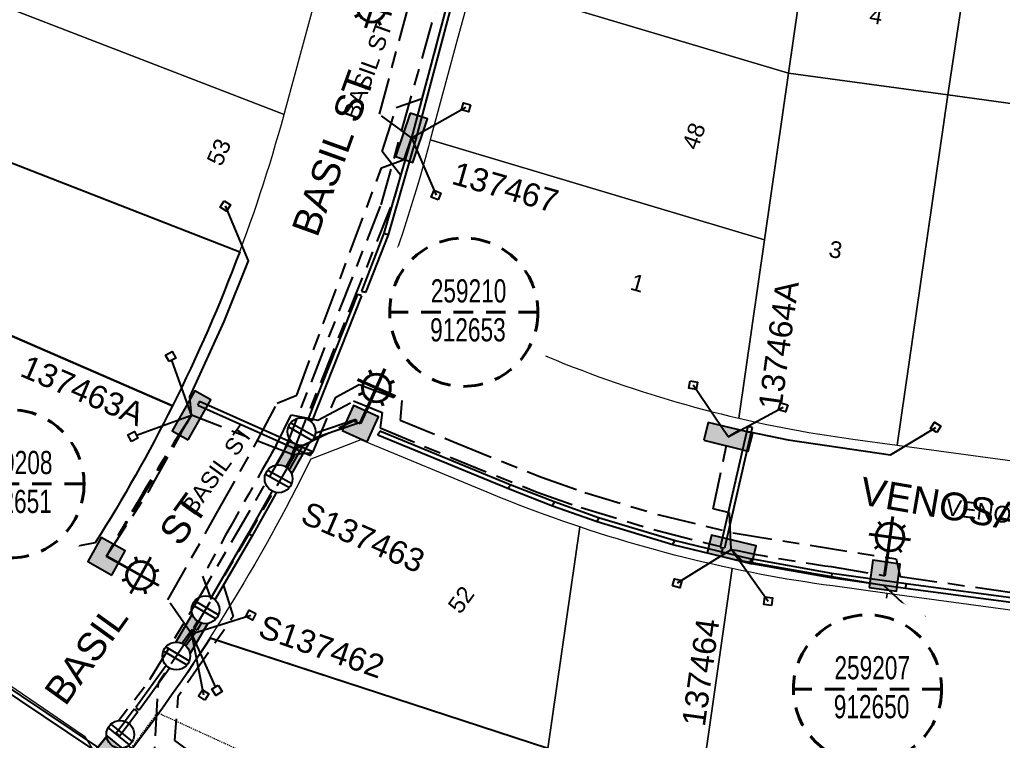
# Model space of a CAD drawing. Header units: metres. Extents: x 281818 to 283900, y 6133059 to 6135046.
# Drawn here: x 282259.7 to 282365.8, y 6134459 to 6134536.7 of the extents above; entities that cross this region are included whole.
import ezdxf
from ezdxf.enums import TextEntityAlignment as Align

# ---------------------------------------------------------------- set-up
doc = ezdxf.new("R2010")
doc.units = ezdxf.units.M
for name, pattern in [('Cable Exist UG', [8.2, 4, -1.2, 1.8, -1.2]), ('Dash', [5, 3, -2]), ('HIDDEN', [0.375, 0.25, -0.125]), ('HIDDEN2', [0.1875, 0.125, -0.0625])]:
    doc.linetypes.add(name, pattern=pattern)
doc.layers.get('0').update_dxf_attribs({"color": 6})
for name, color, linetype in [('_User Stage 5 LV', 255, 'Continuous'), ('_User Stage 5 Pillars', 7, 'Continuous'), ('_User Stage 6 Site Plan', 7, 'Continuous'), ('Duct_SP_EXT', 7, 'Continuous'), ('Equip_LV_EXT', 7, 'Continuous'), ('Equip_SP_SL_EXT', 7, 'Continuous'), ('Mains_HV_EXT', 7, 'Continuous'), ('Mains_LV_EXT', 7, 'Continuous'), ('Mains_LV_MOD', 3, 'Continuous'), ('Mains_LV_NEW_T84', 2, 'Continuous'), ('Mains_LV_SL_EXT', 7, 'Continuous'), ('Notes', 7, 'Continuous'), ('Notes_LV_MISC', 7, 'Continuous'), ('Notes_SP_MISC', 7, 'Continuous'), ('Panels_LV_SL_NEW', 2, 'Continuous'), ('Services_SP_EXT', 7, 'Continuous'), ('Services_SP_NEW', 2, 'Continuous'), ('Services_SP_NEW_UG', 2, 'Continuous'), ('SupportsUG_SP_LV_EXT', 7, 'Continuous'), ('SupportsUG_SP_LV_SL_EXT', 7, 'Continuous'), ('Trench_SP_EXT', 7, 'Continuous')]:
    doc.layers.add(name, color=color, linetype=linetype)
for name, color, linetype, lineweight in [('Cadastre Land Parcels_SP_EXT', 9, 'Continuous', 5), ('Cadastre Other Property_SP_EXT', 9, 'HIDDEN', 5), ('Cadastre Roads_SP_EXT', 9, 'Continuous', 5)]:
    doc.layers.add(name, color=color, linetype=linetype, lineweight=lineweight)
doc.styles.add('COLUMN_LABEL', font='arial.ttf')
doc.styles.add('iecARIAL', font='arial.ttf', dxfattribs={"height": 2})
doc.styles.add('POLE_LABEL', font='arial.ttf')
doc.styles.get("Standard").update_dxf_attribs({"font": 'arial.ttf'})
doc.linetypes.add('Cable New UG', pattern='A,7,-0.25,["x",Standard,S=2,R=0,X=0.2,Y=-0.8],-2.1', length=9.35)
doc.linetypes.add('IE Trench HV', pattern='A,7,-0.2,["/",Standard,S=3,R=0,X=0.6,Y=-1.4],-2.5', length=9.7)

# ---------------------------------------------------------------- blocks, each defined once
blk = doc.blocks.new('COLUMN_EXT')
blk.add_hatch(color=256).paths.add_polyline_path([(-1.49, 1.48), (-1.49, -1.49), (1.48, -1.49), (1.48, 1.48)])
blk.add_lwpolyline([(-1.49, -1.49), (1.48, -1.49), (1.48, 1.48), (-1.49, 1.48)], close=True)
for tag, height, style, flags, p in [('ASSET_NUM', 2.5, 'COLUMN_LABEL', 8, (2, 2)), ('STRUCTURE_PLANT_NUMBER', 0.2, 'POLE_LABEL', 9, (1.81, 0.03)), ('STREET_CODE', 0.2, 'COLUMN_LABEL', 9, (1.81, -0.2))]:
    blk.add_attdef(tag, text='', height=height, dxfattribs=dict(style=style, flags=flags)).set_placement(p, align=Align.MIDDLE_LEFT)
at = {"flags": 9}
for tag, p in [('COLUMN_TYPE', (1.81, -0.4)), ('OWNED_BY', (1.81, -0.6)), ('STATE', (1.81, -0.8)), ('USAGE', (1.81, -1)), ('STREETNAME', (1.81, -1.6)), ('SUBURB', (1.81, -1.8)), ('LEGEND', (1.81, -1.2)), ('LOCATION', (1.81, -1.4)), ('NOTES', (1.81, -2))]:
    blk.add_attdef(tag, text='', height=0.2, dxfattribs=at).set_placement(p, align=Align.MIDDLE_LEFT)
at = {"flags": 1}
blk.add_attdef('Z', (1.81, -2.35), '', height=0.2, dxfattribs=at)
blk = doc.blocks.new('PILLAR_EXT')
blk.add_hatch(color=256).paths.add_polyline_path([(-2.475, 0.99), (-2.475, -0.99), (2.475, -0.99), (2.475, 0.99)])
blk.add_lwpolyline([(-2.475, -0.99), (2.475, -0.99), (2.475, 0.99), (-2.475, 0.99)], close=True)
at = {"style": 'iecARIAL', "flags": 8}
blk.add_attdef('ASSET_NUM', (1.5, 3.5), '', height=2.5, dxfattribs=at)
for tag, p, flags in [('OWNED_BY', (0, -0.2), 9), ('STATE', (0, -0.4), 9), ('SUPPORT_TYPE', (0, -0.6), 9), ('USAGE', (0, -0.8), 9), ('LEGEND', (0, -1), 9), ('LOCATION', (0, -1.2), 9), ('STREETNAME', (0, -1.8), 9), ('SUBURB', (0, -2), 1), ('NOTES', (0, -1.4), 9), ('PARENT', (0, -1.6), 9)]:
    blk.add_attdef(tag, p, '', height=0.2, dxfattribs=dict(flags=flags))
blk = doc.blocks.new('SL_LANTERN_EXT')
at = {"lineweight": 40}
for p, q in [((0, 1.97), (0, 6.47)), ((-1.46, 5.68), (-1.06, 5.28)), ((1.46, 5.68), (1.06, 5.28)), ((-2.25, 4.22), (2.25, 4.22)), ((-1.46, 2.76), (-1.06, 3.16)), ((0, 0), (0, 2.72)), ((1.46, 2.76), (1.06, 3.16))]:
    blk.add_line(p, q, dxfattribs=at)
blk.add_circle((0, 4.22), 1.5, dxfattribs=at)
at = {"style": 'iecARIAL', "flags": 8}
blk.add_attdef('ASSET_NUM', (1.5, 1.5), '', height=2.5, dxfattribs=at)
for tag, p, height, flags in [('CONSTRUCTED_VOLTAGE', (0.98, -0.65), 0.2, 9), ('CONTROL_TYPE', (0.98, -0.85), 0.2, 9), ('LANTERN_PURPOSE', (0.98, -1.05), 0.2, 9), ('LANTERN_TYPE', (0.98, -1.25), 0.2, 9), ('LNUMBER', (2.18, -3.25), 2.5, 8), ('OPERATING_VOLTAGE', (0.98, -1.65), 0.2, 9), ('ORIENTATION', (0.98, -1.85), 0.2, 9), ('OWNED_BY', (0.98, -2.05), 0.2, 9), ('STATE', (0.98, -2.25), 0.2, 9), ('NO_PHASES', (0.98, -1.45), 0.2, 9), ('USAGE', (0.98, -2.45), 0.2, 9), ('CEXIST', (0.98, -2.65), 0.2, 9), ('CNEW', (0.98, -2.85), 0.2, 9), ('CNUMBER', (0.98, -3.05), 0.2, 9), ('CREMOVE', (0.98, -3.25), 0.2, 9), ('CREPLACE', (0.98, -3.45), 0.2, 9), ('LKINGHEIGHT', (0.98, -3.65), 0.2, 9), ('LBRACKET', (0.98, -3.85), 0.2, 9), ('LBRACKETVOCAB', (0.98, -4.05), 0.2, 9), ('LCATEGORY', (0.98, -4.25), 0.2, 9), ('LCHARGE1', (0.98, -4.45), 0.2, 9), ('LCHARGE1PERCENT', (0.98, -4.65), 0.2, 9), ('LCHARGE2', (0.98, -4.85), 0.2, 9), ('LCHARGE2PERCENT', (0.98, -5.05), 0.2, 9), ('LCHARGE3', (0.98, -5.25), 0.2, 9), ('LCHARGE3PERCENT', (0.98, -5.45), 0.2, 9), ('LEXIST', (0.98, -5.65), 0.2, 9), ('LLAMP', (0.98, -5.85), 0.2, 9), ('LLAMPVOCAB', (0.98, -6.05), 0.2, 9), ('LMAST', (0.98, -6.25), 0.2, 9), ('LMASTVOCAB', (0.98, -6.45), 0.2, 9), ('LNEW', (0.98, -6.65), 0.2, 9), ('LANTNUMBER', (0.98, -6.85), 0.2, 9), ('LOUTREACH', (0.98, -7.25), 0.2, 9), ('LOUTREACHVOCAB', (0.98, -7.45), 0.2, 9), ('LRATECODE', (0.98, -7.65), 0.2, 9), ('LREMOVE', (0.98, -7.85), 0.2, 9), ('LREPLACE', (0.98, -8.05), 0.2, 9), ('LTYPE', (0.98, -8.25), 0.2, 9), ('LTYPEVOCAB', (0.98, -8.45), 0.2, 9), ('LEGEND', (0.98, -8.65), 0.2, 9), ('STREETNAME', (0.98, -9.25), 0.2, 9), ('SUBURB', (0.98, -9.45), 0.2, 1), ('LOCATION', (0.98, -8.85), 0.2, 9), ('NOTES', (0.98, -9.05), 0.2, 9)]:
    blk.add_attdef(tag, p, '', height=height, dxfattribs=dict(flags=flags))
blk = doc.blocks.new('CCP_EXT')
at = {"flags": 9}
for tag, p in [('STATE', (0, -1.8)), ('USAGE', (0, -1.2)), ('LEGEND', (0, -1.4)), ('LIFE_SUPPORT', (0, -1.6)), ('NOTES', (0, -2))]:
    blk.add_attdef(tag, text='', height=0.2, dxfattribs=at).set_placement(p, align=Align.MIDDLE_LEFT)
blk.add_wipeout([(0, 0.57), (0.57, 0), (0, -0.57), (-0.57, 0)])
blk.add_lwpolyline([(-0.57, 0), (0, 0.57), (0.57, 0), (0, -0.57), (-0.57, 0)])
at = {"flags": 1}
blk.add_attdef('Z', (0, 0), '', height=0.2, dxfattribs=at)
at = {"flags": 9}
for tag, p in [('CCP_TYPE', (0, 0)), ('CONSTRUCTED_VOLTAGE', (0, -0.2)), ('OPERATING_VOLTAGE', (0, -0.6)), ('ORIENTATION', (0, -0.8)), ('OWNED_BY', (0, -1)), ('NO_PHASES', (0, -0.4))]:
    blk.add_attdef(tag, text='', height=0.2, dxfattribs=at).set_placement(p, align=Align.MIDDLE_LEFT)
blk = doc.blocks.new('LV_UG_LINKS_CLOSED_EXT')
blk.add_wipeout([(-1.06, 1.06), (-1.18, 0.92), (-1.29, 0.76), (-1.37, 0.59), (-1.43, 0.42), (-1.48, 0.23), (-1.49, 0.05), (-1.49, -0.14), (-1.46, -0.33), (-1.41, -0.51), (-1.33, -0.68), (-1.24, -0.84), (-1.12, -0.99), (-0.99, -1.12), (-0.84, -1.24), (-0.68, -1.33), (-0.51, -1.41), (-0.33, -1.46), (-0.14, -1.49), (0.05, -1.49), (0.23, -1.48), (0.42, -1.43), (0.59, -1.37), (0.76, -1.29), (0.92, -1.18), (1.06, -1.06), (1.18, -0.92), (1.29, -0.76), (1.37, -0.59), (1.43, -0.42), (1.48, -0.23), (1.49, -0.05), (1.49, 0.14), (1.46, 0.33), (1.41, 0.51), (1.33, 0.68), (1.24, 0.84), (1.12, 0.99), (0.99, 1.12), (0.84, 1.24), (0.68, 1.33), (0.51, 1.41), (0.33, 1.46), (0.14, 1.49), (-0.05, 1.49), (-0.23, 1.48), (-0.42, 1.43), (-0.59, 1.37), (-0.76, 1.29), (-0.92, 1.18)])
for p, q in [((-0.25, -1.48), (-0.25, 1.48)), ((0.25, -1.48), (0.25, 1.48))]:
    blk.add_line(p, q)
blk.add_circle((0, 0), 1.5)
at = {"flags": 9}
for tag, p in [('ACTUAL_STATUS', (0, 0)), ('CONSTRUCTED_VOLTAGE', (0, -0.2)), ('OPERATING_VOLTAGE', (0, -0.6)), ('ORIENTATION', (0, -0.8)), ('STATE', (0, -1)), ('NO_PHASES', (0, -0.4)), ('SWITCH_TYPE', (0, -1.2)), ('USAGE', (0, -1.4)), ('NOTES', (0, -1.6))]:
    blk.add_attdef(tag, text='', height=0.2, dxfattribs=at).set_placement(p, align=Align.MIDDLE_LEFT)
at = {"flags": 1}
blk.add_attdef('Z', (0, 0), '', height=0.2, dxfattribs=at)
blk = doc.blocks.new('*U128')
blk.add_hatch(color=256).paths.add_polyline_path([(-2.48, 3), (-2.48, 1.02), (2.47, 1.02), (2.47, 3)])
blk.add_lwpolyline([(-2.48, 1.02), (2.47, 1.02), (2.47, 3), (-2.48, 3)], close=True)
at = {"style": 'iecARIAL', "flags": 8}
blk.add_attdef('ASSET_NUM', (1.5, 3.5), '', height=2.5, dxfattribs=at)
for tag, p, flags in [('OWNED_BY', (0, -0.2), 9), ('STATE', (0, -0.4), 9), ('SUPPORT_TYPE', (0, -0.6), 9), ('USAGE', (0, -0.8), 9), ('LEGEND', (0, -1), 9), ('LOCATION', (0, -1.2), 9), ('STREETNAME', (0, -1.8), 9), ('SUBURB', (0, -2), 1), ('NOTES', (0, -1.4), 9), ('PARENT', (0, -1.6), 9)]:
    blk.add_attdef(tag, p, '', height=0.2, dxfattribs=dict(flags=flags))
blk = doc.blocks.new('*U172')
for tag, height, flags, p in [('ASSET_NUM', 2.5, 8, (2, 4)), ('STREET_CODE', 0.2, 9, (1.5, 2)), ('OWNED_BY', 0.2, 9, (1.5, 1.8))]:
    blk.add_attdef(tag, text='', height=height, dxfattribs=dict(flags=flags)).set_placement(p, align=Align.MIDDLE_LEFT)
blk.add_wipeout([(-2.47, 0.99), (2.47, 0.99), (2.47, -0.99), (-2.47, -0.99)])
at = {"lineweight": -3}
blk.add_lwpolyline([(-2.47, 0.99), (2.47, 0.99), (2.47, -0.99), (-2.47, -0.99)], close=True, dxfattribs=at)
for tag, flags, p in [('OPERATED_BY', 9, (1.5, 1.6)), ('STATE', 9, (1.5, 1.2)), ('SUPPORT_TYPE', 9, (1.5, 1)), ('MAINTAINED_BY', 9, (1.5, 1.4)), ('SUBURB', 9, (1.5, 0.2)), ('STREETNAME', 9, (1.5, 0)), ('USAGE', 9, (1.5, 0.8)), ('LEGEND', 9, (1.5, 0.6)), ('PARENT', 9, (1.5, 0.4)), ('Z', 1, (1.5, -0.6)), ('LOCATION', 9, (1.5, -0.2)), ('NOTES', 9, (1.5, -0.4))]:
    blk.add_attdef(tag, text='', height=0.2, dxfattribs=dict(flags=flags)).set_placement(p, align=Align.MIDDLE_LEFT)
blk = doc.blocks.new('*U171')
for tag, p, flags in [('OPERATED_BY', (0.87, -3.08), 9), ('OWNED_BY', (0.88, -3.37), 9), ('CONSTRUCTED_VOLTAGE', (0.89, -2.37), 9), ('ACTUAL_STATUS', (0.9, -2.61), 9), ('MAINTAINED_BY', (0.89, -2.84), 9), ('ORIENTATION', (0.87, -3.62), 9), ('STATE', (0.86, -4.31), 9), ('USAGE', (0.88, -3.86), 9), ('NOTES', (0.88, -4.06), 1), ('SWITCH_TYPE', (0.86, -4.56), 9), ('Z', (0.87, -5.06), 9), ('LEGEND', (0.87, -4.82), 9)]:
    blk.add_attdef(tag, p, '', height=0.2, dxfattribs=dict(flags=flags))
blk.add_wipeout([(-1.06, 1.06), (-1.18, 0.92), (-1.29, 0.76), (-1.37, 0.59), (-1.43, 0.42), (-1.48, 0.23), (-1.49, 0.05), (-1.49, -0.14), (-1.46, -0.33), (-1.41, -0.51), (-1.33, -0.68), (-1.24, -0.84), (-1.12, -0.99), (-0.99, -1.12), (-0.84, -1.24), (-0.68, -1.33), (-0.51, -1.41), (-0.33, -1.46), (-0.14, -1.49), (0.05, -1.49), (0.23, -1.48), (0.42, -1.43), (0.59, -1.37), (0.76, -1.29), (0.92, -1.18), (1.06, -1.06), (1.18, -0.92), (1.29, -0.76), (1.37, -0.59), (1.43, -0.42), (1.48, -0.23), (1.49, -0.05), (1.49, 0.14), (1.46, 0.33), (1.41, 0.51), (1.33, 0.68), (1.24, 0.84), (1.12, 0.99), (0.99, 1.12), (0.84, 1.24), (0.68, 1.33), (0.51, 1.41), (0.33, 1.46), (0.14, 1.49), (-0.05, 1.49), (-0.23, 1.48), (-0.42, 1.43), (-0.59, 1.37), (-0.76, 1.29), (-0.92, 1.18)])
for p, q in [((-0.25, -1.48), (-0.25, 1.48)), ((0.25, -1.48), (0.25, 1.48))]:
    blk.add_line(p, q)
blk.add_circle((0, 0), 1.5)
at = {"flags": 9}
blk.add_attdef('TYPE', text='', height=0.2, dxfattribs=at).set_placement((0.88, -1.45), align=Align.MIDDLE_LEFT)
for tag, p in [('OPERATING_VOLTAGE', (0.89, -1.82)), ('NO_PHASES', (0.88, -2.1))]:
    blk.add_attdef(tag, p, '', height=0.2, dxfattribs=at)
blk = doc.blocks.new('PANEL_NEW')
at = {"layer": 'Panels_LV_SL_NEW'}
h = blk.add_hatch(color=256, dxfattribs=at)
h.paths.add_polyline_path([(-0.8, -0.32), (0.8, -0.32), (0.8, 0.32), (-0.8, 0.32)])
h.paths.add_polyline_path([(-0.72, 0.24), (0.72, 0.24), (0.72, -0.24), (-0.72, -0.24)], flags=16)
for points in [[(-0.8, -0.32), (0.8, -0.32), (0.8, 0.32), (-0.8, 0.32)], [(-0.72, -0.24), (0.72, -0.24), (0.72, 0.24), (-0.72, 0.24)]]:
    blk.add_lwpolyline(points, close=True)
for tag, flags, p in [('CONNECTOR_TYPE', 9, (1.5, 0)), ('CONSTRUCTED_VOLTAGE', 9, (1.5, -0.2)), ('OPERATING_VOLTAGE', 9, (1.5, -0.6)), ('ORIENTATION', 9, (1.5, -0.8)), ('OWNED_BY', 9, (1.5, -1)), ('NO_PHASES', 9, (1.5, -0.4)), ('OPERATED_BY', 9, (1.5, -1.2)), ('STATE', 9, (1.5, -1.6)), ('Z', 1, (1.5, -2.2)), ('MAINTAINED_BY', 9, (1.5, -1.4)), ('USAGE', 9, (1.5, -1.8)), ('NOTES', 9, (1.5, -2))]:
    blk.add_attdef(tag, text='', height=0.2, dxfattribs=dict(flags=flags)).set_placement(p, align=Align.MIDDLE_LEFT)
blk = doc.blocks.new('*U130')
blk.add_blockref('*U172', (0, 2.01))
for tag, flags, p in [('OWNED_BY', 9, (1.5, -0.2)), ('OPERATED_BY', 9, (1.5, -0.4)), ('STATE', 9, (1.5, -0.8)), ('SUPPORT_TYPE', 9, (1.5, -1)), ('MAINTAINED_BY', 9, (1.5, -0.6)), ('SUBURB', 9, (1.5, -1.8)), ('STREETNAME', 9, (1.5, -2)), ('USAGE', 9, (1.5, -1.2)), ('LEGEND', 9, (1.5, -1.4)), ('PARENT', 9, (1.5, -1.6)), ('LOCATION', 9, (1.5, -2.2)), ('Z', 1, (1.5, -2.6)), ('NOTES', 9, (1.5, -2.4))]:
    blk.add_attdef(tag, text='', height=0.2, dxfattribs=dict(flags=flags)).set_placement(p, align=Align.MIDDLE_LEFT)
for name, p in [('*U171', (-3.47, 2.02)), ('*U171', (3.47, 2.01)), ('PANEL_NEW', (0, 2.01))]:
    blk.add_blockref(name, p)
for tag, height, flags, p in [('ASSET_NUM', 2.5, 8, (2, 4.78)), ('STREET_CODE', 0.2, 9, (1.5, 0))]:
    blk.add_attdef(tag, text='', height=height, dxfattribs=dict(flags=flags)).set_placement(p, align=Align.MIDDLE_LEFT)
blk = doc.blocks.new('CCP_NEW')
for tag, flags, p in [('CCP_TYPE', 9, (1.5, 0)), ('ORIENTATION', 9, (1.5, -0.2)), ('STATE', 9, (1.5, -1)), ('USAGE', 9, (1.5, -0.4)), ('LEGEND', 9, (1.5, -0.6)), ('LIFE_SUPPORT', 9, (1.5, -0.8)), ('OWNED_BY', 9, (1.5, -1.2)), ('OPERATED_BY', 9, (1.5, -1.4)), ('OPERATING_VOLTAGE', 9, (1.5, -1.8)), ('CONSTRUCTED_VOLTAGE', 9, (1.5, -2)), ('MAINTAINED_BY', 9, (1.5, -1.6)), ('NUMBER_OF_PHASES', 9, (1.5, -2.2)), ('Z', 1, (1.5, -2.4))]:
    blk.add_attdef(tag, text='', height=0.2, dxfattribs=dict(flags=flags)).set_placement(p, align=Align.MIDDLE_LEFT)
blk.add_wipeout([(0, 0.57), (0.57, 0), (0, -0.57), (-0.57, 0)])
blk.add_lwpolyline([(-0.57, 0), (0, 0.57), (0.57, 0), (0, -0.57), (-0.57, 0)])
blk = doc.blocks.new('SLANTERN_NUM_EXT')
blk.add_wipeout([(-0.31, 10), (-0.94, 9.96), (-1.57, 9.88), (-2.18, 9.76), (-2.79, 9.61), (-3.39, 9.41), (-3.97, 9.18), (-4.54, 8.91), (-5.09, 8.61), (-5.62, 8.27), (-6.13, 7.91), (-6.62, 7.5), (-7.07, 7.07), (-7.5, 6.62), (-7.91, 6.13), (-8.27, 5.62), (-8.61, 5.09), (-8.91, 4.54), (-9.18, 3.97), (-9.41, 3.39), (-9.61, 2.79), (-9.76, 2.18), (-9.88, 1.57), (-9.96, 0.94), (-10, 0.31), (-10, -0.31), (-9.96, -0.94), (-9.88, -1.57), (-9.76, -2.18), (-9.61, -2.79), (-9.41, -3.39), (-9.18, -3.97), (-8.91, -4.54), (-8.61, -5.09), (-8.27, -5.62), (-7.91, -6.13), (-7.5, -6.62), (-7.07, -7.07), (-6.62, -7.5), (-6.13, -7.91), (-5.62, -8.27), (-5.09, -8.61), (-4.54, -8.91), (-3.97, -9.18), (-3.39, -9.41), (-2.79, -9.61), (-2.18, -9.76), (-1.57, -9.88), (-0.94, -9.96), (-0.31, -10), (0.31, -10), (0.94, -9.96), (1.57, -9.88), (2.18, -9.76), (2.79, -9.61), (3.39, -9.41), (3.97, -9.18), (4.54, -8.91), (5.09, -8.61), (5.62, -8.27), (6.13, -7.91), (6.62, -7.5), (7.07, -7.07), (7.5, -6.62), (7.91, -6.13), (8.27, -5.62), (8.61, -5.09), (8.91, -4.54), (9.18, -3.97), (9.41, -3.39), (9.61, -2.79), (9.76, -2.18), (9.88, -1.57), (9.96, -0.94), (10, -0.31), (10, 0.31), (9.96, 0.94), (9.88, 1.57), (9.76, 2.18), (9.61, 2.79), (9.41, 3.39), (9.18, 3.97), (8.91, 4.54), (8.61, 5.09), (8.27, 5.62), (7.91, 6.13), (7.5, 6.62), (7.07, 7.07), (6.62, 7.5), (6.13, 7.91), (5.62, 8.27), (5.09, 8.61), (4.54, 8.91), (3.97, 9.18), (3.39, 9.41), (2.79, 9.61), (2.18, 9.76), (1.57, 9.88), (0.94, 9.96), (0.31, 10)])
at = {"linetype": 'Dash', "lineweight": 40, "ltscale": 0.7}
blk.add_line((8, 0), (-8, 0), dxfattribs=at)
blk.add_circle((0, 0), 8, dxfattribs=at)
at = {"lineweight": 40, "width": 0.7}
for tag, p in [('SNUMBER', (0.51, 1.05)), ('CNUMBER', (0.44, -3.15))]:
    blk.add_attdef(tag, text='', height=2.5, dxfattribs=at).set_placement(p, align=Align.CENTER)
at = {"lineweight": 40, "flags": 1}
blk.add_attdef('Z', (0, 0), '', height=0.2, dxfattribs=at)

msp = doc.modelspace()

# ---------------------------------------------------------------- linework, layer by layer
at = {"layer": '_User Stage 5 LV', "linetype": 'Cable New UG', "flags": 128}
msp.add_lwpolyline([(282270.58, 6134459.61), (282272.51, 6134457.11), (282271.03, 6134455.05), (282284.78, 6134445.3), (282275.98, 6134432.89), (282288.06, 6134424.33), (282291.54, 6134429.24), (282289.9, 6134430.39)], dxfattribs=at)
at = {"layer": '_User Stage 6 Site Plan', "flags": 128}
msp.add_lwpolyline([(282276.2, 6134495.05, -0.024613), (282267.87, 6134480.27), (282267.87, 6134480.27), (282261.56, 6134479.1), (282261.56, 6134479.1, 0.048018), (282233.83, 6134494.69), (282233.83, 6134494.69), (282239.6, 6134510.95)], format="xyb", close=True, dxfattribs=at)
at = {"layer": 'Cadastre Land Parcels_SP_EXT', "linetype": 'Continuous'}
for points in [[(282365.57, 6134566.13), (282364.48, 6134566.28), (282363.4, 6134566.44), (282362.31, 6134566.6), (282361.23, 6134566.77), (282360.15, 6134566.95), (282359.07, 6134567.13), (282357.99, 6134567.32), (282356.92, 6134567.53), (282355.84, 6134567.73), (282354.77, 6134567.95), (282353.7, 6134568.18), (282352.63, 6134568.41), (282351.56, 6134568.65), (282350.49, 6134568.9), (282349.43, 6134569.15), (282348.37, 6134569.42), (282345.29, 6134548.91), (282342.68, 6134530.96), (282359.87, 6134528.61), (282365.57, 6134566.13)], [(282382.93, 6134563.85), (282365.57, 6134566.13), (282359.87, 6134528.61), (282377.1, 6134526.22), (282382.93, 6134563.85)], [(282345.29, 6134548.91), (282313.42, 6134558.46), (282308.72, 6134541.1), (282342.68, 6134530.96), (282345.29, 6134548.91)], [(282288.45, 6134527.18), (282292.03, 6134540.42), (282289.36, 6134545.71), (282257.49, 6134558.04), (282251.31, 6134540.76), (282288.26, 6134526.47), (282288.45, 6134527.18)], [(282283.85, 6134512.72), (282284.23, 6134513.77), (282284.6, 6134514.81), (282284.97, 6134515.86), (282285.33, 6134516.91), (282285.68, 6134517.97), (282286.03, 6134519.02), (282286.37, 6134520.08), (282286.7, 6134521.14), (282287.02, 6134522.2), (282287.34, 6134523.27), (282287.65, 6134524.33), (282287.96, 6134525.4), (282288.26, 6134526.47), (282251.31, 6134540.76), (282245.15, 6134526.59), (282283.46, 6134511.68), (282283.85, 6134512.72)], [(282342.68, 6134530.96), (282308.72, 6134541.1), (282306.91, 6134534.4), (282304.02, 6134523.74), (282340.09, 6134512.96), (282342.68, 6134530.96)], [(282359.87, 6134528.61), (282342.68, 6134530.96), (282340.09, 6134512.96), (282337.33, 6134493.72), (282338.27, 6134493.51), (282339.21, 6134493.3), (282340.15, 6134493.1), (282341.09, 6134492.91), (282342.04, 6134492.72), (282342.98, 6134492.54), (282343.93, 6134492.36), (282344.88, 6134492.2), (282345.83, 6134492.04), (282346.78, 6134491.88), (282347.73, 6134491.74), (282348.68, 6134491.6), (282349.63, 6134491.46), (282354.42, 6134490.82), (282359.87, 6134528.61)], [(282377.1, 6134526.22), (282359.87, 6134528.61), (282354.42, 6134490.82), (282371.59, 6134488.49), (282377.1, 6134526.22)], [(282340.09, 6134512.96), (282304.02, 6134523.74), (282303.83, 6134523.03), (282303.51, 6134521.86), (282303.18, 6134520.7), (282302.85, 6134519.53), (282302.5, 6134518.37), (282302.15, 6134517.21), (282301.8, 6134516.05), (282301.43, 6134514.9), (282301.06, 6134513.75), (282300.68, 6134512.6), (282300.29, 6134511.45), (282302.64, 6134506.16), (282316.7, 6134500.34), (282317.62, 6134499.97), (282318.53, 6134499.6), (282319.45, 6134499.24), (282320.37, 6134498.89), (282321.29, 6134498.54), (282322.22, 6134498.2), (282323.14, 6134497.87), (282324.08, 6134497.55), (282325.01, 6134497.23), (282325.94, 6134496.92), (282326.88, 6134496.61), (282327.82, 6134496.31), (282328.76, 6134496.02), (282329.71, 6134495.74), (282330.65, 6134495.46), (282331.6, 6134495.19), (282332.55, 6134494.93), (282333.5, 6134494.68), (282334.46, 6134494.43), (282335.41, 6134494.19), (282336.37, 6134493.95), (282337.33, 6134493.72), (282340.09, 6134512.96)], [(282320.15, 6134482), (282319.18, 6134482.32), (282318.22, 6134482.66), (282317.26, 6134483), (282316.3, 6134483.35), (282315.34, 6134483.7), (282314.38, 6134484.06), (282313.43, 6134484.43), (282312.48, 6134484.8), (282311.53, 6134485.18), (282310.59, 6134485.57), (282296.53, 6134491.38), (282291.13, 6134489.3), (282290.61, 6134488.25), (282290.09, 6134487.21), (282289.56, 6134486.17), (282289.02, 6134485.13), (282288.48, 6134484.1), (282287.93, 6134483.07), (282287.37, 6134482.04), (282286.81, 6134481.02), (282286.24, 6134480), (282285.67, 6134478.98), (282285.09, 6134477.97), (282284.5, 6134476.96), (282283.91, 6134475.96), (282283.31, 6134474.96), (282282.7, 6134473.96), (282282.09, 6134472.97), (282281.48, 6134471.97), (282280.85, 6134470.99), (282280.22, 6134470.01), (282316.72, 6134458.09), (282320.15, 6134482)], [(282336.61, 6134477.51), (282335.57, 6134477.74), (282334.53, 6134477.97), (282333.49, 6134478.21), (282332.45, 6134478.45), (282331.41, 6134478.71), (282330.38, 6134478.97), (282329.35, 6134479.24), (282328.32, 6134479.52), (282327.29, 6134479.8), (282326.26, 6134480.09), (282325.24, 6134480.39), (282324.22, 6134480.7), (282323.2, 6134481.01), (282322.18, 6134481.33), (282321.16, 6134481.66), (282320.15, 6134482), (282316.72, 6134458.09), (282314.34, 6134441.48), (282331.13, 6134439.29), (282336.61, 6134477.51)], [(282353.33, 6134474.83), (282347.46, 6134475.63), (282346.47, 6134475.77), (282345.48, 6134475.91), (282344.49, 6134476.06), (282343.5, 6134476.22), (282342.51, 6134476.38), (282341.53, 6134476.56), (282340.54, 6134476.73), (282339.56, 6134476.92), (282338.57, 6134477.11), (282337.59, 6134477.31), (282336.61, 6134477.51), (282331.13, 6134439.29), (282347.9, 6134437.02), (282353.33, 6134474.83)], [(282370.11, 6134472.56), (282353.33, 6134474.83), (282347.9, 6134437.02), (282364.68, 6134434.74), (282370.11, 6134472.56)]]:
    msp.add_lwpolyline(points, close=True, dxfattribs=at)
at = {"layer": 'Cadastre Other Property_SP_EXT', "linetype": 'HIDDEN2'}
msp.add_lwpolyline([(282277.87, 6134446.42), (282283.04, 6134458.09), (282274.58, 6134461.95), (282274.58, 6134461.95, -0.018798), (282266.49, 6134451.47), (282266.49, 6134451.47), (282277.87, 6134446.42)], format="xyb", close=True, dxfattribs=at)
at = {"layer": 'Duct_SP_EXT'}
for p, q in [((282278.94, 6134495.13), (282279.04, 6134495.34)), ((282279.13, 6134495.56), (282279.04, 6134495.34)), ((282338.28, 6134492.83), (282335.32, 6134479.79)), ((282338.75, 6134492.72), (282335.79, 6134479.69)), ((282338.28, 6134492.83), (282338.51, 6134492.78)), ((282338.75, 6134492.72), (282338.51, 6134492.78)), ((282298.38, 6134491.89), (282298.48, 6134492.11)), ((282312.46, 6134486.1), (282298.38, 6134491.89)), ((282298.57, 6134492.33), (282298.48, 6134492.11)), ((282312.64, 6134486.54), (282298.57, 6134492.33)), ((282312.64, 6134486.54), (282312.55, 6134486.32)), ((282312.64, 6134486.54), (282312.55, 6134486.32)), ((282317.39, 6134484.69), (282312.64, 6134486.54)), ((282312.64, 6134486.54), (282312.64, 6134486.54)), ((282312.46, 6134486.1), (282312.55, 6134486.32)), ((282312.47, 6134486.1), (282312.46, 6134486.1)), ((282312.47, 6134486.1), (282312.55, 6134486.32)), ((282317.22, 6134484.24), (282312.47, 6134486.1)), ((282317.22, 6134484.24), (282317.3, 6134484.46)), ((282322.04, 6134482.54), (282317.22, 6134484.24)), ((282317.39, 6134484.69), (282317.3, 6134484.46)), ((282322.19, 6134482.99), (282317.39, 6134484.69)), ((282322.04, 6134482.54), (282322.12, 6134482.76)), ((282322.05, 6134482.53), (282322.04, 6134482.54)), ((282322.05, 6134482.53), (282322.12, 6134482.76)), ((282330.21, 6134480.07), (282322.05, 6134482.53)), ((282322.19, 6134482.99), (282322.12, 6134482.76)), ((282322.19, 6134482.99), (282322.12, 6134482.76)), ((282330.33, 6134480.53), (282322.19, 6134482.99)), ((282322.19, 6134482.99), (282322.19, 6134482.99)), ((282330.21, 6134480.07), (282330.27, 6134480.3)), ((282338.53, 6134478.07), (282330.21, 6134480.07)), ((282330.33, 6134480.53), (282330.27, 6134480.3)), ((282338.64, 6134478.53), (282330.33, 6134480.53)), ((282335.32, 6134479.79), (282335.55, 6134479.74)), ((282335.79, 6134479.69), (282335.55, 6134479.74)), ((282338.53, 6134478.07), (282338.59, 6134478.3)), ((282338.55, 6134478.07), (282338.59, 6134478.3)), ((282347.3, 6134476.5), (282338.55, 6134478.07)), ((282338.63, 6134478.54), (282338.59, 6134478.3)), ((282338.64, 6134478.53), (282338.59, 6134478.3)), ((282347.37, 6134476.97), (282338.63, 6134478.54)), ((282347.37, 6134476.97), (282347.33, 6134476.73)), ((282355.37, 6134475.85), (282347.37, 6134476.97)), ((282347.3, 6134476.5), (282347.33, 6134476.73)), ((282355.3, 6134475.37), (282347.3, 6134476.5)), ((282355.37, 6134475.85), (282355.33, 6134475.61)), ((282355.36, 6134475.85), (282355.33, 6134475.61)), ((282372.22, 6134473.62), (282355.36, 6134475.85)), ((282355.3, 6134475.37), (282355.33, 6134475.61)), ((282355.3, 6134475.37), (282355.33, 6134475.61)), ((282254.52, 6134466.77), (282271.75, 6134455.25)), ((282254.79, 6134467.17), (282272.02, 6134455.65))]:
    msp.add_line(p, q, dxfattribs=at)
at = {"layer": 'Mains_LV_EXT', "linetype": 'Cable Exist UG'}
for points in [[(282302.01, 6134523.98), (282298.55, 6134526.51), (282298.55, 6134526.51), (282302.81, 6134542.41), (282303.12, 6134543.56), (282292.61, 6134546.39), (282291.31, 6134548.86), (282291.31, 6134548.86), (282256.92, 6134562.03), (282255.07, 6134560.63), (282255.07, 6134560.63), (282238.36, 6134567.06), (282216.33, 6134575.18)], [(282336.51, 6134479.58), (282336.31, 6134483.52), (282336.31, 6134483.52), (282334.56, 6134483.96), (282336.18, 6134491.72)]]:
    msp.add_lwpolyline(points, dxfattribs=at)
at = {"layer": 'Mains_LV_SL_EXT', "linetype": 'Cable Exist UG'}
for points in [[(282278.24, 6134494.02, 0.016024), (282269.05, 6134478.81)], [(282336.51, 6134479.58, 0.018454), (282347.29, 6134477.72), (282347.29, 6134477.72), (282353.06, 6134476.74)]]:
    msp.add_lwpolyline(points, format="xyb", dxfattribs=at)
at = {"layer": 'Notes_SP_MISC'}
for p, q in [((282302.01, 6134523.98), (282299.03, 6134513.67)), ((282302.47, 6134523.85), (282299.48, 6134513.52)), ((282302.01, 6134523.98), (282302.24, 6134523.92)), ((282302.01, 6134523.98), (282302.24, 6134523.92)), ((282302.47, 6134523.85), (282302.24, 6134523.92)), ((282302.47, 6134523.85), (282302.24, 6134523.92)), ((282299.03, 6134513.67), (282296.6, 6134507.44)), ((282299.48, 6134513.52), (282297.04, 6134507.27)), ((282299.03, 6134513.67), (282299.25, 6134513.59)), ((282299.48, 6134513.52), (282299.25, 6134513.59)), ((282296.17, 6134507.12), (282296.4, 6134507.03)), ((282296.62, 6134506.94), (282296.4, 6134507.03)), ((282296.6, 6134507.44), (282296.82, 6134507.36)), ((282297.04, 6134507.27), (282296.82, 6134507.36)), ((282296, 6134493.6), (282290.3, 6134491.65)), ((282296.16, 6134493.15), (282290.45, 6134491.2)), ((282296, 6134493.6), (282296.08, 6134493.38)), ((282296.16, 6134493.15), (282296.08, 6134493.38)), ((282290.3, 6134491.65), (282290.37, 6134491.43)), ((282290.16, 6134491.54), (282284.38, 6134481.28)), ((282290.58, 6134491.31), (282284.79, 6134481.04)), ((282290.16, 6134491.54), (282290.37, 6134491.43)), ((282290.58, 6134491.31), (282290.37, 6134491.43)), ((282290.45, 6134491.2), (282290.37, 6134491.43)), ((282284.38, 6134481.28), (282278.46, 6134471.09)), ((282284.79, 6134481.04), (282278.88, 6134470.85)), ((282284.38, 6134481.28), (282284.59, 6134481.16)), ((282284.79, 6134481.04), (282284.59, 6134481.16)), ((282278.34, 6134470.93), (282272.24, 6134462.52)), ((282278.73, 6134470.65), (282272.63, 6134462.24)), ((282278.34, 6134470.93), (282278.54, 6134470.79)), ((282278.46, 6134471.09), (282278.67, 6134470.97)), ((282278.73, 6134470.65), (282278.54, 6134470.79)), ((282278.88, 6134470.85), (282278.67, 6134470.97)), ((282272.24, 6134462.52), (282272.43, 6134462.38)), ((282272.63, 6134462.24), (282272.43, 6134462.38))]:
    msp.add_line(p, q, dxfattribs=at)
at = {"layer": 'Services_SP_NEW_UG', "color": 2, "flags": 128}
msp.add_lwpolyline([(282271.94, 6134491.75), (282278.26, 6134494.04), (282276.01, 6134500.37)], dxfattribs=at)
at = {"layer": 'Trench_SP_EXT', "linetype": 'Cable Exist UG'}
for points in [[(282269.08, 6134478.84), (282273.76, 6134486.03), (282278.26, 6134494.04)], [(282335.56, 6134479.65), (282335.41, 6134479.09)]]:
    msp.add_lwpolyline(points, dxfattribs=at)

# ---------------------------------------------------------------- block references
at = {"layer": 'Equip_SP_SL_EXT'}
ref = msp.add_blockref('SL_LANTERN_EXT', (282293.7, 6134539.25), dxfattribs=dict(at, rotation=252.1990135536857))
ref.add_attrib('ASSET_NUM', '259212', dxfattribs={"layer": '0', "height": 2.5, "rotation": 342.199, "style": 'iecARIAL'}).set_placement((282288.86, 6134541.42), align=Align.MIDDLE_RIGHT)
ref = msp.add_blockref('SL_LANTERN_EXT', (282296.48, 6134493.14), dxfattribs=dict(at, rotation=335.734655705705))
ref.add_attrib('ASSET_NUM', '259210', dxfattribs={"layer": '0', "height": 2.5, "rotation": 336.5315, "style": 'iecARIAL'}).set_placement((282315.17, 6134506.08), align=Align.MIDDLE_RIGHT)
ref = msp.add_blockref('SL_LANTERN_EXT', (282269.08, 6134478.84), dxfattribs=dict(at, rotation=240.7835798696793))
ref.add_attrib('ASSET_NUM', '259208', dxfattribs={"layer": '0', "height": 2.5, "rotation": 330.7836, "style": 'iecARIAL'}).set_placement((282265.78, 6134485.4), align=Align.MIDDLE_RIGHT)
ref = msp.add_blockref('SL_LANTERN_EXT', (282353.06, 6134476.73), dxfattribs=dict(at, rotation=352.1730401974859))
ref.add_attrib('ASSET_NUM', '259207', dxfattribs={"layer": '0', "height": 2.5, "rotation": 82.5274, "style": 'iecARIAL'}).set_placement((282349.96, 6134473.72), align=Align.MIDDLE_RIGHT)
at = {"layer": 'Notes_LV_MISC'}
ref = msp.add_blockref('COLUMN_EXT', (282269.08, 6134478.84), dxfattribs=dict(at, rotation=60.78357986268695))
ref.add_attrib('ASSET_NUM', '912651', dxfattribs={"layer": '0', "height": 2.5, "rotation": 330.7836, "style": 'COLUMN_LABEL'}).set_placement((282264.18, 6134483.61), align=Align.TOP_RIGHT)
at = {"layer": 'SupportsUG_SP_LV_EXT'}
ref = msp.add_blockref('PILLAR_EXT', (282302.01, 6134523.98), dxfattribs=dict(at, rotation=251.2111893199474))
ref.add_attrib('ASSET_NUM', '137467', dxfattribs={"layer": '0', "height": 2.5, "rotation": 344.041, "style": 'iecARIAL'}).set_placement((282306.54, 6134520.24), align=Align.MIDDLE_LEFT)
ref = msp.add_blockref('PILLAR_EXT', (282336.18, 6134491.72), dxfattribs=dict(at, rotation=346.2760100190488))
ref.add_attrib('ASSET_NUM', '137464A', dxfattribs={"layer": '0', "height": 2.5, "rotation": 82.1466, "style": 'iecARIAL'}).set_placement((282340.66, 6134494.68), align=Align.MIDDLE_LEFT)
ref = msp.add_blockref('PILLAR_EXT', (282278.26, 6134494.04), dxfattribs=dict(at, rotation=60.56703431502417))
ref.add_attrib('ASSET_NUM', '137463A', dxfattribs={"layer": '0', "height": 2.5, "rotation": 336.7461, "style": 'iecARIAL'}).set_placement((282272.95, 6134493.96), align=Align.MIDDLE_RIGHT)
ref = msp.add_blockref('PILLAR_EXT', (282289.13, 6134489.8), dxfattribs=dict(at, rotation=240.6043977965413))
ref.add_attrib('ASSET_NUM', 'S137463', dxfattribs={"layer": '0', "height": 2.5, "rotation": 336.5315, "style": 'iecARIAL'}).set_placement((282290.37, 6134483.68), align=Align.MIDDLE_LEFT)
ref = msp.add_blockref('PILLAR_EXT', (282278.25, 6134470.48), dxfattribs=dict(at, rotation=239.3564818152041))
ref.add_attrib('ASSET_NUM', 'S137462', dxfattribs={"layer": '0', "height": 2.5, "rotation": 340.7909, "style": 'iecARIAL'}).set_placement((282285.71, 6134471.39), align=Align.MIDDLE_LEFT)
at = {"layer": 'SupportsUG_SP_LV_SL_EXT'}
ref = msp.add_blockref('COLUMN_EXT', (282296.48, 6134493.14), dxfattribs=dict(at, rotation=335.7378982045764))
ref.add_attrib('ASSET_NUM', '912653', dxfattribs={"layer": '0', "height": 2.5, "rotation": 336.5315, "style": 'COLUMN_LABEL'}).set_placement((282310.59, 6134498.52), align=Align.TOP_RIGHT)
ref = msp.add_blockref('COLUMN_EXT', (282269.08, 6134478.84), dxfattribs=dict(at, rotation=60.78357986268695))
ref.add_attrib('ASSET_NUM', '912651', dxfattribs={"layer": '0', "height": 2.5, "rotation": 330.7836, "style": 'COLUMN_LABEL'}).set_placement((282264.18, 6134483.61), align=Align.TOP_RIGHT)
ref = msp.add_blockref('COLUMN_EXT', (282353.06, 6134476.73), dxfattribs=dict(at, rotation=352.1740340255367))
ref.add_attrib('ASSET_NUM', '912650', dxfattribs={"layer": '0', "height": 2.5, "rotation": 82.174, "style": 'COLUMN_LABEL'}).set_placement((282354.75, 6134472.22), align=Align.TOP_RIGHT)

# ---------------------------------------------------------------- texts
at = {"layer": 'Cadastre Land Parcels_SP_EXT'}
for s, rotation, p in [('4', 350.0695, (282351.3, 6134536.4)), ('48', 70.2124, (282332.84, 6134522.54)), ('53', 66.7227, (282281.49, 6134520.79)), ('3', 350.2309, (282346.93, 6134511.14)), ('1', 344.201, (282325.49, 6134507.63)), ('52', 54.152, (282307.26, 6134472.49))]:
    msp.add_text(s, height=1.8, rotation=rotation, dxfattribs=at).set_placement(p)
at = {"layer": 'Cadastre Roads_SP_EXT'}
for s, rotation, p in [('BASIL ST', 70.2137, (282296.23, 6134525.77)), ('BASIL ST', 54.27, (282278.53, 6134483.14)), ('VENOSA WAY', 352.5008, (282359.56, 6134483.28))]:
    msp.add_text(s, height=1.8, rotation=rotation, dxfattribs=at).set_placement(p)
at = {"layer": 'Notes'}
msp.add_text('VENOSA WAY', height=3, rotation=350.2733, dxfattribs=at).set_placement((282350.23, 6134484.46))
at = {"layer": 'Notes_SP_MISC'}
msp.add_text('BASIL ST', height=3, rotation=70.2137, dxfattribs=at).set_placement((282291.83, 6134513.12))

# ---------------------------------------------------------------- next in the draw order: block references
at = {"layer": 'Equip_LV_EXT'}
for p, rotation in [((282290.13, 6134492.28), 240.6043976803146), ((282287.66, 6134487.19), 240.6043977965413), ((282279.77, 6134473.06), 239.3564824315016)]:
    msp.add_blockref('LV_UG_LINKS_CLOSED_EXT', p, dxfattribs=dict(at, rotation=rotation))
at = {"layer": 'Services_SP_EXT'}
for p, rotation in [((282307.88, 6134527.26), 209.2111890521216), ((282304.66, 6134517.79), 113.211189324458), ((282281.92, 6134516.63), 282.5670340536262), ((282332.39, 6134497.28), 304.276010143712), ((282342.1, 6134494.9), 208.2760101140296), ((282358.57, 6134492.74), 102.6043980509269), ((282330.67, 6134475.92), 30.9033027103692), ((282340.49, 6134473.99), 126.9033025022348), ((282284.67, 6134472.49), 197.356481977421), ((282356.93, 6134472.02), 304.830467853192), ((282279.57, 6134463.88), 101.3564822282073)]:
    msp.add_blockref('CCP_EXT', p, dxfattribs=dict(at, rotation=rotation))

# ---------------------------------------------------------------- next in the draw order: linework, layer by layer
at = {"layer": '_User Stage 6 Site Plan', "flags": 128}
for points in [[(282283.46, 6134511.68, -0.026294), (282276.2, 6134495.05), (282276.2, 6134495.05), (282239.6, 6134510.95), (282245.15, 6134526.59)], [(282316.72, 6134458.09), (282280.27, 6134469.99), (282280.27, 6134469.99, -0.023494), (282269.99, 6134455.63), (282269.99, 6134455.63), (282296.06, 6134443.98), (282314.34, 6134441.48)]]:
    msp.add_lwpolyline(points, format="xyb", close=True, dxfattribs=at)
at = {"layer": 'Duct_SP_EXT'}
for p, q in [((282278.94, 6134495.13), (282291.12, 6134489.7)), ((282279.13, 6134495.56), (282291.31, 6134490.13)), ((282291.12, 6134489.7), (282291.21, 6134489.92)), ((282291.31, 6134490.13), (282291.21, 6134489.92)), ((282372.15, 6134473.14), (282355.3, 6134475.37))]:
    msp.add_line(p, q, dxfattribs=at)
at = {"layer": 'Mains_LV_EXT', "linetype": 'Cable Exist UG'}
for points in [[(282289.13, 6134489.8), (282291.37, 6134490.02), (282293.82, 6134495.99), (282293.82, 6134495.99), (282296.36, 6134497.37), (282300.95, 6134495.62), (282300.77, 6134493.53), (282306.89, 6134491.02), (282316.04, 6134487.35), (282320.7, 6134485.71), (282328.71, 6134483.29), (282336.93, 6134481.31), (282354.29, 6134478.55), (282354.74, 6134476.66), (282354.74, 6134476.66), (282369.9, 6134474.47), (282386.85, 6134472.29)], [(282289.13, 6134489.8), (282278.26, 6134494.04)]]:
    msp.add_lwpolyline(points, dxfattribs=at)
at = {"layer": 'Mains_LV_MOD', "linetype": 'Cable Exist UG'}
msp.add_lwpolyline([(282289.17, 6134489.93), (282300.2, 6134517.57), (282300.86, 6134519.92), (282298.84, 6134522.5), (282300.36, 6134527.24), (282303.17, 6134528.2), (282303.17, 6134528.2), (282306.67, 6134541.37), (282311.5, 6134558.9)], dxfattribs=at)
at = {"layer": 'Mains_LV_SL_EXT', "linetype": 'Cable Exist UG'}
msp.add_lwpolyline([(282289.06, 6134489.67), (282289.41, 6134490.3), (282289.41, 6134490.3), (282289.49, 6134490.43), (282295.74, 6134493.44), (282296.48, 6134493.14)], dxfattribs=at)
at = {"layer": 'Notes_SP_MISC'}
for p, q in [((282306.85, 6134542.25), (282302.01, 6134523.98)), ((282307.32, 6134542.13), (282302.47, 6134523.85)), ((282296.17, 6134507.12), (282290.8, 6134493.58)), ((282296.62, 6134506.94), (282291.25, 6134493.41)), ((282290.8, 6134493.58), (282291.02, 6134493.5)), ((282291.25, 6134493.41), (282291.02, 6134493.5))]:
    msp.add_line(p, q, dxfattribs=at)
at = {"layer": 'Services_SP_EXT'}
for points in [[(282302.01, 6134523.98), (282307.88, 6134527.26)], [(282302.01, 6134523.98), (282304.66, 6134517.79)], [(282278.26, 6134494.04), (282278.07, 6134496.04), (282278.07, 6134496.04), (282281.78, 6134504.16), (282284.4, 6134510.71), (282281.92, 6134516.63)], [(282336.18, 6134491.72), (282332.39, 6134497.28)], [(282336.18, 6134491.72), (282342.1, 6134494.9)], [(282336.18, 6134491.72), (282337.43, 6134492.48), (282337.43, 6134492.48), (282342.64, 6134491.4), (282353.68, 6134489.77), (282358.57, 6134492.74)], [(282336.54, 6134479.57), (282330.67, 6134475.92)], [(282336.54, 6134479.57), (282340.49, 6134473.99)], [(282336.54, 6134479.57), (282337.69, 6134478.35), (282337.69, 6134478.35), (282345.03, 6134477.04), (282352.92, 6134475.71), (282356.93, 6134472.02)]]:
    msp.add_lwpolyline(points, dxfattribs=at)

# ---------------------------------------------------------------- next in the draw order: block references
at = {"layer": 'SupportsUG_SP_LV_EXT'}
ref = msp.add_blockref('PILLAR_EXT', (282336.56, 6134479.57), dxfattribs=dict(at, rotation=346.2760100190488))
ref.add_attrib('ASSET_NUM', '137464', dxfattribs={"layer": '0', "height": 2.5, "rotation": 82.1466, "style": 'iecARIAL'}).set_placement((282332.41, 6134460.54), align=Align.MIDDLE_LEFT)

# ---------------------------------------------------------------- next in the draw order: block references
at = {"layer": 'Equip_LV_EXT', "rotation": 239.3564825175817}
msp.add_blockref('LV_UG_LINKS_CLOSED_EXT', (282276.62, 6134468.08), dxfattribs=at)
at = {"layer": 'Notes_LV_MISC'}
msp.add_blockref('SLANTERN_NUM_EXT', (282351.21, 6134464.51), dxfattribs=at).add_auto_attribs({'SNUMBER': '259207', 'CNUMBER': '912650'})

# ---------------------------------------------------------------- next in the draw order: linework, layer by layer
at = {"layer": 'Mains_HV_EXT', "linetype": 'Cable Exist UG'}
msp.add_lwpolyline([(282274.35, 6134456.66), (282274.35, 6134456.66), (282268.93, 6134459.21), (282273.78, 6134465.54), (282278.45, 6134473.28), (282288.19, 6134490), (282298.72, 6134516.75), (282306.62, 6134544.95), (282315.74, 6134578), (282306.09, 6134580.77), (282312.42, 6134601.38), (282317.95, 6134615.93)], dxfattribs=at)
at = {"layer": 'Mains_LV_EXT', "linetype": 'Cable Exist UG'}
msp.add_lwpolyline([(282278.25, 6134470.48), (282280.43, 6134474.18), (282279.48, 6134476.7), (282279.48, 6134476.7, -0.001813), (282287.39, 6134490.79), (282287.39, 6134490.79), (282289.03, 6134494.09), (282291.88, 6134493.5), (282295.76, 6134495.59), (282298.83, 6134494.33), (282298.62, 6134492.68), (282298.62, 6134492.68), (282306.36, 6134489.44), (282315.56, 6134485.76), (282320.31, 6134484.08), (282328.41, 6134481.64), (282336.56, 6134479.57)], format="xyb", dxfattribs=at)
at = {"layer": 'Mains_LV_MOD', "linetype": 'Cable Exist UG'}
msp.add_lwpolyline([(282278.25, 6134470.48), (282275.71, 6134474.12), (282275.71, 6134474.12), (282280.97, 6134483.46), (282285.47, 6134491.45), (282287.5, 6134495.34), (282289.61, 6134496.22), (282289.61, 6134496.22), (282298.76, 6134520.73), (282301.21, 6134521.63), (282302.01, 6134523.98)], dxfattribs=at)
at = {"layer": 'Services_SP_EXT'}
for points in [[(282278.25, 6134470.48), (282284.67, 6134472.49)], [(282278.25, 6134470.48), (282279.57, 6134463.88)]]:
    msp.add_lwpolyline(points, dxfattribs=at)
at = {"layer": 'Services_SP_NEW_UG', "color": 2, "flags": 128}
msp.add_lwpolyline([(282278.25, 6134470.48), (282278.25, 6134470.48), (282281.01, 6134464.36)], dxfattribs=at)

# ---------------------------------------------------------------- next in the draw order: texts
at = {"layer": 'Notes'}
msp.add_text('BASIL        ST', height=3, rotation=54.27, dxfattribs=at).set_placement((282264.64, 6134462.56))

# ---------------------------------------------------------------- next in the draw order: block references
at = {"layer": '_User Stage 5 LV'}
ref = msp.add_blockref('*U130', (282269.94, 6134455.65), dxfattribs=dict(at, rotation=50.87239061783486))
ref.add_attrib('ASSET_NUM', 'S147159', dxfattribs={"layer": '0', "height": 2.5, "rotation": 336.383}).set_placement((282265.92, 6134449.08), align=Align.MIDDLE_LEFT)
at = {"layer": 'Notes_LV_MISC'}
msp.add_blockref('SLANTERN_NUM_EXT', (282307.65, 6134505.16), dxfattribs=at).add_auto_attribs({'SNUMBER': '259210', 'CNUMBER': '912653'})
at = {"layer": 'Services_SP_NEW', "linetype": 'IE Trench HV'}
for p, rotation in [((282276.01, 6134500.37), 72.6370347230072), ((282271.94, 6134491.75), 72.6370347230072), ((282281.01, 6134464.36), 257.4275766127737)]:
    msp.add_blockref('CCP_NEW', p, dxfattribs=dict(at, rotation=rotation))

# ---------------------------------------------------------------- next in the draw order: linework, layer by layer
at = {"layer": 'Notes_LV_MISC', "linetype": 'Cable Exist UG'}
msp.add_lwpolyline([(282278.26, 6134494.04), (282269.08, 6134478.84)], dxfattribs=at)
at = {"layer": 'Notes_LV_MISC', "color": 7, "linetype": 'Cable Exist UG', "flags": 128}
msp.add_lwpolyline([(282289.46, 6134489.9), (282285.24, 6134482.58), (282281.52, 6134476.27), (282282.77, 6134472.34), (282282.77, 6134472.34), (282276.8, 6134463.67), (282276.42, 6134458.96), (282286.72, 6134451.5)], dxfattribs=at)
at = {"layer": 'Notes_LV_MISC', "color": 7, "linetype": 'Cable Exist UG', "elevation": 9999.99, "flags": 128}
msp.add_lwpolyline([(282278.3, 6134470.55), (282274.65, 6134465.13), (282274.24, 6134457.52), (282287.02, 6134448.46)], dxfattribs=at)
at = {"layer": 'Notes_SP_MISC'}
for p, q in [((282272.09, 6134462.34), (282270.13, 6134459.75)), ((282272.47, 6134462.05), (282270.51, 6134459.46)), ((282272.09, 6134462.34), (282272.28, 6134462.2)), ((282272.47, 6134462.05), (282272.28, 6134462.2)), ((282270.13, 6134459.75), (282270.32, 6134459.6)), ((282270.51, 6134459.46), (282270.32, 6134459.6))]:
    msp.add_line(p, q, dxfattribs=at)

# ---------------------------------------------------------------- next in the draw order: block references
at = {"layer": '_User Stage 5 Pillars'}
ref = msp.add_blockref('*U128', (282269.94, 6134455.65), dxfattribs=dict(at, rotation=50.872))
ref.add_attrib('ASSET_NUM', 'S147159', (282265.42, 6134447.93), dxfattribs={"layer": '0', "height": 2.5, "rotation": 336.383, "style": 'iecARIAL'})
at = {"layer": 'Notes_LV_MISC'}
ref = msp.add_blockref('SL_LANTERN_EXT', (282269.08, 6134478.84), dxfattribs=dict(at, rotation=240.7835798696793))
ref.add_attrib('ASSET_NUM', '259208', dxfattribs={"layer": '0', "height": 2.5, "rotation": 330.7836, "style": 'iecARIAL'}).set_placement((282265.78, 6134485.4), align=Align.MIDDLE_RIGHT)

# ---------------------------------------------------------------- next in the draw order: block references
msp.add_blockref('SLANTERN_NUM_EXT', (282258.67, 6134486.65), dxfattribs=at).add_auto_attribs({'SNUMBER': '259208', 'CNUMBER': '912651'})

# ---------------------------------------------------------------- next in the draw order: linework, layer by layer
at = {"layer": 'Mains_LV_NEW_T84', "color": 2, "linetype": 'Cable New UG', "lineweight": 0, "flags": 128}
msp.add_lwpolyline([(282172.25, 6134495.92), (282187.1, 6134493.89, -0.034493), (282206.55, 6134490.07, -0.015179), (282215.92, 6134487.24, -0.017059), (282225.1, 6134483.81, -0.054489), (282254.1, 6134468.01), (282266.71, 6134459.43), (282268.2, 6134457.07)], format="xyb", dxfattribs=at)

doc.saveas('drawing.dxf')
